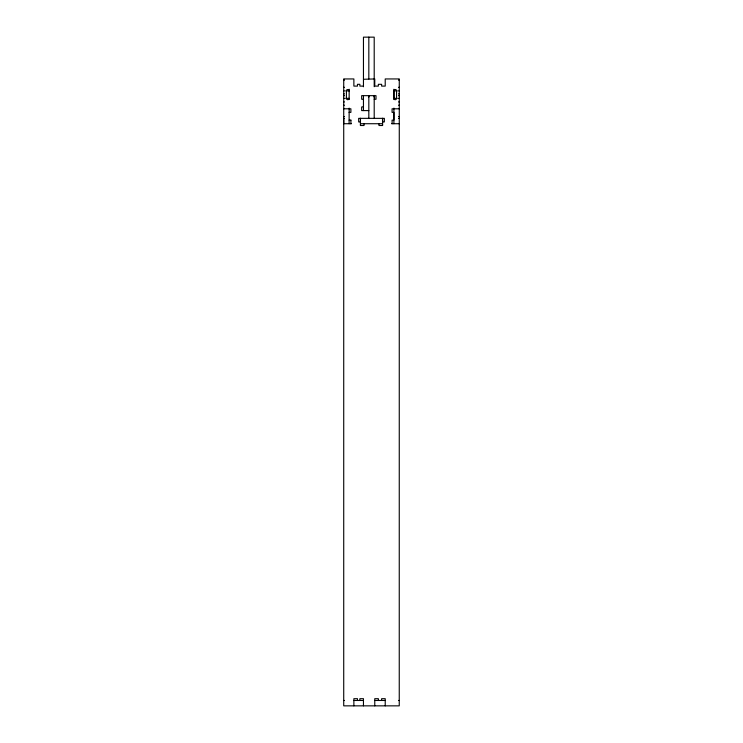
<?xml version="1.0" encoding="UTF-8"?>
<svg xmlns="http://www.w3.org/2000/svg" width="743" height="743" viewBox="0 0 743 743"><rect width="100%" height="100%" fill="white"/><g stroke="black" fill="none" stroke-linecap="round" stroke-linejoin="round"><path stroke-width="1.11" d="M364.033 123.719L364.033 125.511L360.457 125.511L360.457 118.351L360.457 122.651M363.457 106.76L361.665 107.001L361.665 110.586L368.825 110.586M368.825 97.082L368.825 95.661L368.825 118.351M374.203 97.082L374.203 95.661M378.967 123.719L378.967 125.511L382.543 125.511L382.543 118.351L382.543 122.651M343.721 79.455L344.399 79.455M398.601 79.455L399.279 79.455M343.721 80.142L344.399 80.142M398.601 80.142L399.279 80.142M363.457 86.104L359.872 86.104L359.872 84.321L357.457 84.321L357.457 86.104L353.872 86.104L353.872 78.944L343.721 78.944L343.721 705.85L399.251 705.85L399.279 78.944L385.218 78.944L385.218 86.104L381.633 86.104L381.633 84.321L378.354 84.321L378.354 86.104L374.769 86.104L374.769 78.944L363.457 79.278M343.721 87.302L344.399 87.302M398.601 87.302L399.279 87.302M343.721 90.887L344.399 90.887M345.736 90.887L349.099 90.887M393.901 90.887L397.264 90.887M398.601 90.887L399.279 90.887M343.721 93.869L344.399 93.869M398.601 93.869L399.279 93.869M343.721 95.661L344.399 95.661M398.601 95.661L399.279 95.661M343.721 98.345L344.399 98.345M345.736 98.345L349.099 98.345A1.347 1.347 0 0 1 347.752 99.692A1.347 1.347 0 0 1 346.414 98.345L346.414 90.665A1.022 1.022 0 0 1 346.721 89.94L346.916 89.782A1.57 1.57 0 0 1 348.476 89.727L348.792 89.94A1.022 1.022 0 0 1 349.099 90.665M393.874 98.345A1.347 1.347 0 0 0 395.22 99.692A1.347 1.347 0 0 0 396.567 98.345L396.567 90.665A1.022 1.022 0 0 0 396.251 89.94L395.945 89.717A1.57 1.57 0 0 0 394.384 89.782L394.18 89.94A1.022 1.022 0 0 0 393.874 90.665L393.874 98.345L397.264 98.345M398.601 98.345L399.279 98.345M363.457 99.246L361.665 99.246L361.665 95.661L375.995 95.661L375.995 99.246L374.203 99.246M343.721 101.93L344.399 101.93M398.601 101.93L399.279 101.93M343.721 105.218L344.399 105.218M398.601 105.218L399.279 105.218M343.721 108.794L350.891 108.794L350.891 112.379L349.099 112.379M399.279 108.794L392.081 108.794L392.081 112.379L393.874 112.379L393.874 120.143L392.081 120.143L392.137 123.719M343.721 116.558L344.399 116.558M398.601 116.558L399.279 116.558M344.399 118.351L343.721 118.351L343.74 123.719L351.328 123.719M398.601 118.351L399.279 118.351M349.099 120.143L350.937 120.143M360.485 121.936L358.665 121.936L358.665 118.351L384.363 118.351L384.335 121.936L382.543 121.936M391.672 123.719L399.279 123.719M343.721 700.473L344.399 700.473M353.872 700.473L363.457 700.473M374.769 700.473L385.218 700.473M398.582 700.473L399.251 700.473M393.929 89.244L393.929 99.543M393.929 108.125L393.901 123.719M385.218 705.85L385.218 698.689L381.633 698.689L381.633 700.473M382.543 125.511L382.543 123.719L360.457 123.719L360.457 125.511M378.354 700.473L378.354 698.689L374.769 698.689L374.769 705.85M374.203 86.708L374.203 37.15L363.457 37.15L363.457 86.773M374.203 95.438L374.203 118.351M368.825 37.15L368.825 78.944M363.457 95.661L363.457 110.586M363.457 705.85L363.457 698.689L359.872 698.689L359.872 700.473M357.457 700.473L357.457 698.689L353.872 698.689L353.872 705.85M350.891 120.143L350.937 123.719M349.154 89.244L349.154 99.543M349.154 108.125L349.108 123.719"/></g></svg>
